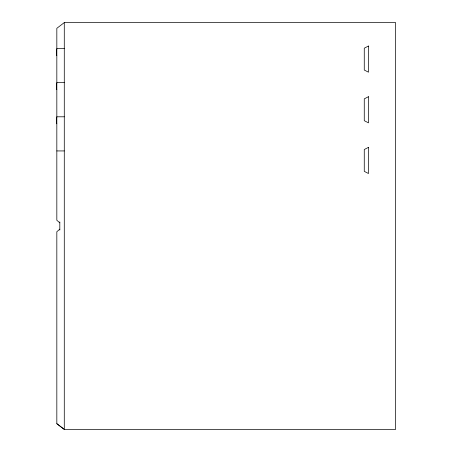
<?xml version="1.0" encoding="UTF-8"?>
<svg xmlns="http://www.w3.org/2000/svg" width="452" height="452" viewBox="0 0 452 452"><rect width="100%" height="100%" fill="white"/><g stroke="black" fill="none" stroke-linecap="round" stroke-linejoin="round"><path stroke-width="0.68" d="M59.811 229.175L56.828 231.712L56.828 423.688L64.28 429.4L395.63 429.4L395.63 22.6L64.28 22.6L56.828 28.312L56.828 220.288L59.811 222.825M56.828 48.522L64.28 48.522M56.828 49.477L56.37 49.477L56.37 55.438L56.828 55.438M56.828 82.659L64.28 82.659M56.828 83.614L56.37 83.614L56.37 89.575L56.828 89.575M56.828 116.797L64.28 116.797M56.828 117.752L56.37 117.752L56.37 123.712L56.828 123.712M56.828 150.934L64.28 150.934M56.828 423.688L64.28 429.4L64.28 22.6M59.811 221.932L59.811 230.068M368.487 46.025L364.267 48.183L364.267 70.032L368.487 72.19L368.487 46.025M368.487 96.688L364.267 98.847L364.267 120.695L368.487 122.854L368.487 96.688M368.487 147.352L364.267 149.51L364.267 171.359L368.487 173.517L368.487 147.352"/></g></svg>
